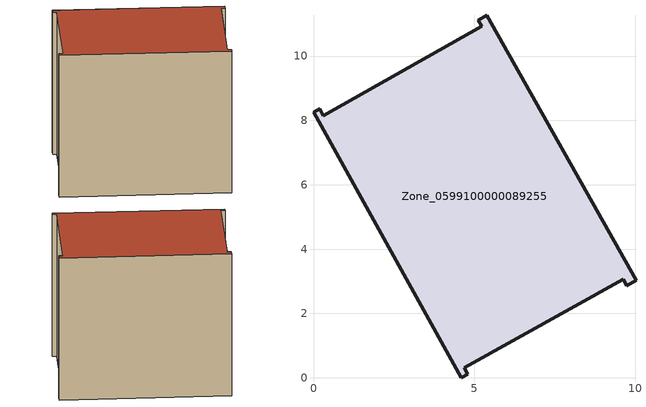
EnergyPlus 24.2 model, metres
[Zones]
Zone_0599100000089255
 floor ground (C_G): 5.39,11.27 10.02,3.04 9.73,2.87 9.62,3.07 4.68,0.31 4.79,0.11 4.59,0 0,8.25 0.19,8.36 0.3,8.15 5.23,10.92 5.12,11.12 z0
 wall outside (C_F): 4.59,0 4.79,0.11 4.68,0.31 9.62,3.07 9.73,2.87 10.02,3.04 5.39,11.27 5.12,11.12 5.23,10.92 0.3,8.15 0.19,8.36 0,8.25 4.59,0 z0:8.44
 roof outside (C_R): 5.12,11.12 5.23,10.92 0.3,8.15 0.19,8.36 0,8.25 4.59,0 4.79,0.11 4.68,0.31 9.62,3.07 9.73,2.87 10.02,3.04 5.39,11.27 z8.44
[BUILDING]
Pand.0599100000089255: North Axis=0; Terrain=City; Loads Convergence Tolerance Value=0.04; Temperature Convergence Tolerance Value=0.4; Solar Distribution=FullExterior; Maximum Number of Warmup Days=25; Minimum Number of Warmup Days=1
[Site:Location]
Rotterdam.The.Hague.AP_ZH_NLD Design_Conditions: Latitude=51.96; Longitude=4.45; Time Zone=1; Elevation=-4.5
[SITE:GROUNDTEMPERATURE:BUILDINGSURFACE]
18, 18, 18, 18, 18, 18, 18, 18, 18, 18, 18, 18
[MATERIAL] Thermal Absorptance=0.9; Solar Absorptance=0.7; Visible Absorptance=0.7
Name | Roughness | Thickness | Conductivity | Density | Specific Heat
G.TI.1965-1974 | MediumSmooth | 0.15 | 0.882353 | 540 | 1210
F.TI.1965-1974 | Rough | 0.3 | 0.697674 | 1920 | 840
R.TI.1965-1974 | MediumRough | 0.2 | 0.232558 | 1500 | 1000
[CONSTRUCTION]
C_G: G.TI.1965-1974
C_F: F.TI.1965-1974
C_R: R.TI.1965-1974
[ZONE]
Zone_0599100000089255: Type=1; Multiplier=1; Ceiling Height=Autocalculate; Volume=Autocalculate; Floor Area=autocalculate; Part of Total Floor Area=Yes
[ZONEINFILTRATION:DESIGNFLOWRATE]
Infil_Zone_0599100000089255: Zone or ZoneList or Space or SpaceList=Zone_0599100000089255; Schedule=AlwaysOn; Design Flow Rate Calculation Method=Flow/Area; Flow Rate per Floor Area=0.003; Constant Term Coefficient=1; Temperature Term Coefficient=0; Velocity Term Coefficient=0; Velocity Squared Term Coefficient=0
[HVACTEMPLATE:ZONE:IDEALLOADSAIRSYSTEM]
Zone_0599100000089255: Maximum Heating Supply Air Temperature=50; Minimum Cooling Supply Air Temperature=13; Maximum Heating Supply Air Humidity Ratio=0.0156; Minimum Cooling Supply Air Humidity Ratio=0.0077; Heating Limit=NoLimit; Cooling Limit=NoLimit; Dehumidification Control Type=ConstantSensibleHeatRatio; Cooling Sensible Heat Ratio=0.7; Dehumidification Setpoint=60; Humidification Control Type=None; Humidification Setpoint=30; Outdoor Air Method=None; Outdoor Air Flow Rate per Person=0.00944; Outdoor Air Flow Rate per Zone Floor Area=0; Outdoor Air Flow Rate per Zone=0; Demand Controlled Ventilation Type=None; Outdoor Air Economizer Type=NoEconomizer; Heat Recovery Type=None; Sensible Heat Recovery Effectiveness=0.7; Latent Heat Recovery Effectiveness=0.65
[ZONECONTROL:THERMOSTAT]
ThermostatControl_Zone_0599100000089255: Zone or ZoneList=Zone_0599100000089255; Control Type Schedule=DualSetpointControlType; Control 1=Thermostat_Zone_0599100000089255; Temperature Difference Between Cutout And Setpoint=0
[THERMOSTATSETPOINT:DUALSETPOINT]
Thermostat_Zone_0599100000089255: Heating Setpoint Temperature Schedule=HeatingSetpoint_Zone_0599100000089255; Cooling Setpoint Temperature Schedule=CoolingSetpoint_Zone_0599100000089255
[SCHEDULE:COMPACT]
HeatingSetpoint_Zone_0599100000089255: Through: 12/31, For: AllDays, Until: 24:00, 21
CoolingSetpoint_Zone_0599100000089255: Through: 12/31, For: AllDays, Until: 24:00, 24
DualSetpointControlType: Through: 12/31, For: AllDays, Until: 24:00, 4
AlwaysOn: Through: 12/31, For: AllDays, Until: 24:00, 1
